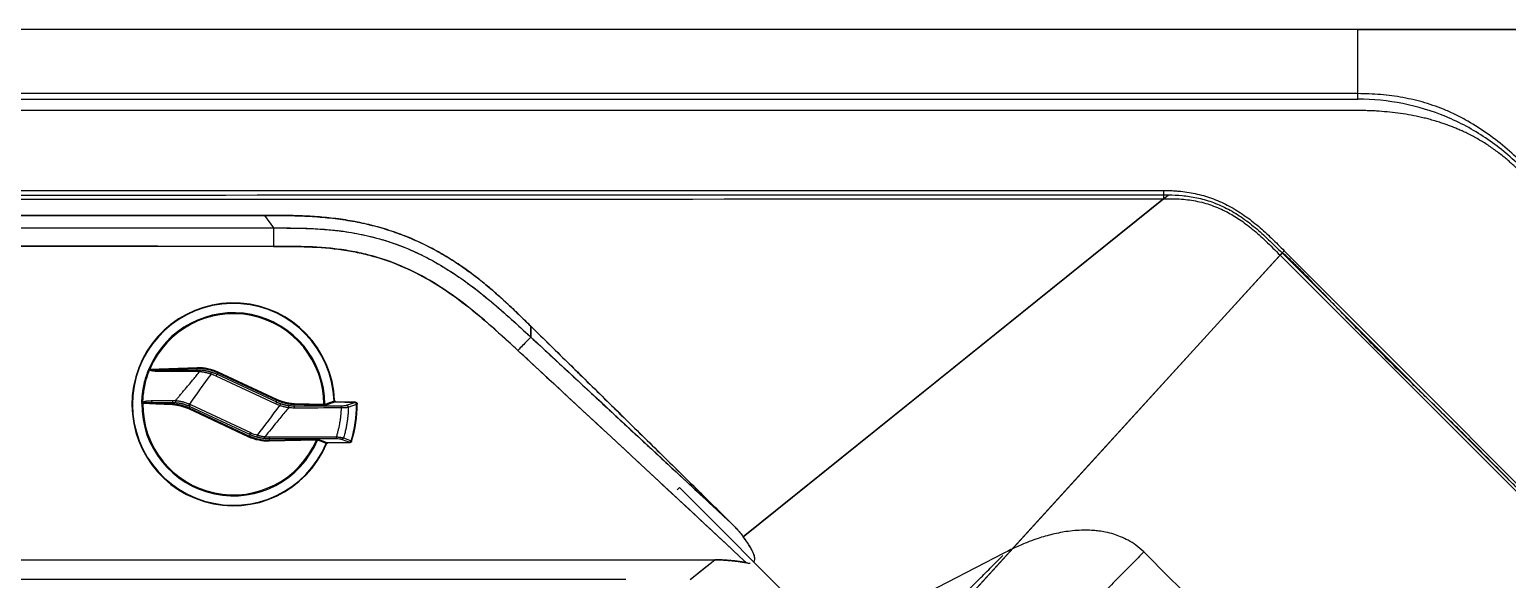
# Model space of a CAD drawing. Extents: x 956 to 1028, y 499 to 635.
# Drawn here: x 999.14 to 1018.44, y 582.32 to 589.5 of the extents above; entities that cross this region are included whole.
import ezdxf

# ---------------------------------------------------------------- set-up
doc = ezdxf.new("R2010")
doc.units = 0
doc.header["$MEASUREMENT"] = 0
doc.layers.add('1', color=4, linetype='Continuous')
doc.layers.add('BDIM_CYAN', color=4, linetype='Continuous')

# ---------------------------------------------------------------- blocks, each defined once
blk = doc.blocks.new('2020 HS PILLOW')
at = {"layer": '1', "color": 2}
blk.add_line((6.358, -3.456), (7.012, -1.404), dxfattribs=at)
blk.add_arc((-6.425, -4.729), 11.502, 359.8564, 0.3837, dxfattribs=at)
for points, knots in [([(6.377, -1.076), (6.375, -1.128), (6.373, -1.226), (6.367, -1.423), (6.361, -1.664), (6.356, -1.958), (6.351, -2.233), (6.349, -2.487), (6.347, -2.722), (6.346, -2.957), (6.345, -3.191), (6.346, -3.348), (6.346, -3.426)], [0, 0, 0, 0, 0.066712, 0.125013, 0.250008, 0.374939, 0.500001, 0.599859, 0.699783, 0.799778, 0.899849, 1, 1, 1, 1]), ([(5.077, -4.652), (5.077, -4.611), (5.076, -4.529), (5.074, -4.405), (5.074, -4.281), (5.073, -4.158), (5.072, -4.034), (5.072, -3.91), (5.072, -3.787), (5.072, -3.663), (5.072, -3.539), (5.073, -3.416), (5.074, -3.292), (5.075, -3.169), (5.076, -3.045), (5.077, -2.922), (5.079, -2.798), (5.081, -2.675), (5.083, -2.551), (5.085, -2.428), (5.087, -2.305), (5.09, -2.181), (5.093, -2.058), (5.096, -1.935), (5.099, -1.811), (5.103, -1.688), (5.106, -1.565), (5.109, -1.483), (5.11, -1.442)], [0, 0, 0, 0, 0.038705, 0.0773915, 0.1160594, 0.1547086, 0.1933388, 0.2319501, 0.2705422, 0.3091151, 0.3476687, 0.3862027, 0.4247171, 0.4632118, 0.5016866, 0.5401414, 0.5785762, 0.6169907, 0.6553849, 0.6937587, 0.732112, 0.7704445, 0.8087563, 0.8470473, 0.8853172, 0.923566, 0.9617937, 1, 1, 1, 1]), ([(5.077, -4.758), (5.122, -4.756), (5.207, -4.752), (5.326, -4.724), (5.428, -4.688), (5.523, -4.643), (5.607, -4.593), (5.679, -4.541), (5.747, -4.486), (5.817, -4.421), (5.893, -4.34), (5.963, -4.254), (6.026, -4.167), (6.081, -4.081), (6.132, -3.994), (6.182, -3.9), (6.236, -3.784), (6.298, -3.635), (6.337, -3.52), (6.358, -3.456)], [0, 0, 0, 0, 0.066168, 0.126124, 0.180035, 0.227981, 0.282801, 0.327814, 0.363349, 0.416631, 0.473636, 0.534326, 0.58729, 0.640562, 0.693101, 0.744982, 0.808308, 0.893382, 1, 1, 1, 1]), ([(-5.077, -4.758), (-3.411, -4.763), (-0.026, -4.774), (3.358, -4.763), (5.077, -4.758)], [0, 0, 0, 0, 0.492188, 1, 1, 1, 1])]:
    blk.add_open_spline(points, degree=3, knots=knots, dxfattribs=at)
blk = doc.blocks.new('1774501 top')
at = {"layer": 'BDIM_CYAN'}
for p, q in [((-39.15, 12.12), (-39.1, 12.11)), ((-38.6, 12.75), (-31.3, 12.9)), ((-31.21, 12.76), (-38.46, 12.6)), ((-38.46, 12.61), (-31.21, 12.76)), ((-38.46, 12.61), (-38.46, 12.6)), ((-31.21, 12.76), (-31.21, 12.76)), ((-30.84, 12.97), (-30.88, 12.99)), ((-27.57, 11.92), (-11.9, 12.25)), ((-27.56, 11.56), (-27.57, 11.92)), ((-11.9, 11.9), (-27.56, 11.56)), ((-11.99, 11.46), (-11.9, 11.9)), ((-11.9, 11.9), (-11.9, 12.25)), ((-7.86, 10.89), (-8.04, 10.23)), ((-5.45, 10.01), (-5.74, 9.39)), ((-5.45, 10.01), (-5.34, 10.51)), ((-5.45, 10.01), (14.48, 0.73)), ((-5.34, 10.51), (-5.19, 10.84)), ((14.6, 1.22), (-5.34, 10.51)), ((-5.19, 10.84), (14.75, 1.54)), ((14.18, 0.1), (-5.74, 9.39)), ((-40.98, 0.05), (-40.93, 0.05)), ((-30.04, 0), (-30.03, 0.35)), ((-30.03, 0.35), (-20.28, 0.09)), ((-20.29, -0.27), (-20.28, 0.09)), ((-20.18, 0.48), (-20.28, 0.09)), ((-15.67, -0.25), (-15.45, 0.4)), ((14.48, 0.73), (14.18, 0.1)), ((14.48, 0.73), (14.6, 1.22)), ((14.8, 0.58), (14.52, -0.05)), ((14.6, 1.22), (14.75, 1.54)), ((20.11, -0.15), (20.13, 0.2)), ((-33.96, -0.96), (-40.44, -0.78)), ((-40.26, -0.64), (-33.83, -0.81)), ((-40.26, -0.64), (-40.26, -0.65)), ((-33.83, -0.82), (-40.26, -0.65)), ((-33.83, -0.81), (-33.83, -0.82)), ((-33.44, -1.17), (-33.48, -1.17)), ((-20.29, -0.27), (-30.04, 0)), ((-14.59, -1.61), (-14.44, -1.29)), ((5.11, -10.8), (-14.59, -1.61)), ((-14.32, -0.8), (-14.44, -1.29)), ((-14.44, -1.29), (5.26, -10.48)), ((-14.32, -0.8), (-14.03, -0.17)), ((5.36, -9.97), (-14.32, -0.8)), ((-14.03, -0.17), (5.65, -9.35)), ((20.03, -0.48), (20.11, -0.15)), ((30.36, -0.29), (30.03, -0.29)), ((30.1, -0.66), (30.33, -0.67)), ((5.65, -9.35), (5.36, -9.97)), ((5.11, -10.8), (5.26, -10.48)), ((5.26, -10.48), (5.36, -9.97)), ((7.39, -10.03), (7.19, -10.68)), ((12.08, -11.46), (11.99, -11.85)), ((11.99, -11.85), (23.67, -11.46)), ((12.01, -12.2), (11.99, -11.85)), ((27.67, -11.68), (12.01, -12.2)), ((27.67, -11.68), (27.97, -11.81))]:
    blk.add_line(p, q, dxfattribs=at)
at = {"layer": 'BDIM_CYAN', "flags": 128}
for points in [[(-39.15, 12.12), (-39.2, 12.2), (-39.25, 12.26)], [(-36.58, 11.15), (-37.99, 11.69), (-39.1, 12.12)], [(-38.6, 12.75), (-38.54, 12.67), (-38.49, 12.61)], [(-38.46, 12.6), (-37.07, 12.07), (-35.98, 11.66)], [(-12.06, 10.83), (-24.48, 10.82), (-34.24, 10.81)], [(-34.17, 11.46), (-21.75, 11.46), (-11.99, 11.46)], [(-31.21, 12.76), (-31.26, 12.84), (-31.3, 12.9)], [(-28.25, 11.62), (-29.9, 12.26), (-31.2, 12.76)], [(-30.98, 13.12), (-30.92, 13.04), (-30.88, 12.99)], [(-30.85, 12.96), (-29.23, 12.34), (-27.95, 11.85)], [(-41.12, -0.08), (-41.04, -0.01), (-40.98, 0.05)], [(-20.18, 0.48), (-28.93, 0.49), (-35.8, 0.49)], [(20.13, 0.2), (25.68, -0.07), (30.03, -0.29)], [(-40.3, -0.65), (-40.38, -0.72), (-40.44, -0.78)], [(-33.96, -0.96), (-33.89, -0.88), (-33.83, -0.82)], [(-33.48, -1.17), (-33.56, -1.24), (-33.61, -1.3)], [(26.96, -0.49), (23.12, -0.3), (20.11, -0.15)], [(23.67, -11.46), (17.18, -11.46), (12.08, -11.46)], [(27.84, -11.41), (27.88, -11.42), (27.91, -11.44), (27.95, -11.45), (27.98, -11.47), (28.01, -11.48), (28.03, -11.49), (28.06, -11.5), (28.07, -11.5)]]:
    blk.add_lwpolyline(points, dxfattribs=at)
at = {"layer": 'BDIM_CYAN'}
for centre, radius, start, end in [((0, 0), 33.64, 182.2173, 157.0458), ((0, 0), 33.5, 182.0017, 157.1948), ((0, 0), 33.46, 182.0017, 157.1948), ((0, 0), 30.36, 359.4552, 157.0287), ((0, 0), 30.04, 359.4552, 156.6235), ((0, 0), 41.12, 162.6593, 180.1147), ((0, 0), 40.98, 162.7985, 179.9266), ((0, 0), 40.93, 162.7985, 179.9266), ((-39.06, 12.18), 0.0712, 185.9757, 235.9967), ((-38.48, 12.44), 0.17, 94.5662, 117.2715), ((-35.89, 10.95), 0.711, 97.2351, 163.5819), ((-32.2, 10.92), 2.04, 164.6426, 183.2972), ((-31.22, 12.75), 0.0179, 7.628, 32.3884), ((-30.76, 13.17), 0.225, 234.7682, 246.7159), ((-28.29, 11.98), 0.361, 277.0096, 338.5729), ((-10.12, 10.94), 1.94, 164.3578, 183.0438), ((-8.65, 10.64), 1.84, 156.7804, 176.7487), ((-40.9, -0.04), 0.0783, 113.7384, 164.4839), ((-37.43, 1.03), 0.727, 180.9627, 261.1906), ((-34.1, 1.06), 1.79, 175.4597, 198.4101), ((-30.73, -0.07), 0.372, 2.3107, 81.3383), ((-18.35, 1.07), 1.92, 174.9685, 197.8879), ((-16.62, 0.76), 1.78, 167.8235, 192.3805), ((-40.28, -0.49), 0.152, 241.5589, 264.7685), ((-33.83, -0.81), 0.0141, 307.3889, 343.301), ((-33.43, -1.21), 0.0771, 97.0905, 135.3962), ((0, 0), 30.36, 180.1062, 337.1155), ((0, 0), 30.04, 180.0029, 337.1155), ((18.03, -1), 1.21, 347.8874, 26.8875), ((18.95, -1.08), 1.24, 351.4291, 29.427), ((25.97, -1.07), 1.14, 352.6551, 30.4681), ((29.95, -1.15), 0.764, 59.1347, 84.6235), ((9.96, -10.82), 1.2, 330.2741, 359.7863), ((10.95, -10.95), 1.23, 335.5553, 3.9273), ((22.49, -10.93), 1.3, 335.9843, 4.3585), ((27.95, -10.89), 0.716, 253.5997, 277.6152)]:
    blk.add_arc(centre, radius, start, end, dxfattribs=at)
for points, knots in [([(-39.25, 12.26), (-39.24, 12.28), (-39.22, 12.32), (-39.19, 12.39), (-39.15, 12.46), (-39.09, 12.54), (-39, 12.61), (-38.91, 12.67), (-38.81, 12.71), (-38.71, 12.74), (-38.63, 12.74), (-38.6, 12.75)], [0, 0, 0, 0, 0.082696, 0.165713, 0.249933, 0.373054, 0.499705, 0.622741, 0.749442, 0.873887, 1, 1, 1, 1]), ([(-39.13, 12.17), (-39.12, 12.2), (-39.09, 12.25), (-39.04, 12.34), (-38.94, 12.45), (-38.82, 12.53), (-38.69, 12.58), (-38.58, 12.61), (-38.52, 12.61), (-38.49, 12.61)], [0, 0, 0, 0, 0.089795, 0.222323, 0.399208, 0.602564, 0.770539, 0.902388, 1, 1, 1, 1]), ([(-38.56, 12.59), (-38.57, 12.59), (-38.61, 12.58), (-38.67, 12.56), (-38.74, 12.53), (-38.82, 12.49), (-38.9, 12.43), (-38.98, 12.34), (-39.05, 12.24), (-39.08, 12.16), (-39.1, 12.12)], [0, 0, 0, 0, 0.068157, 0.152496, 0.253933, 0.372843, 0.50886, 0.660625, 0.825589, 1, 1, 1, 1]), ([(-38.46, 12.6), (-38.47, 12.6), (-38.51, 12.6), (-38.54, 12.59), (-38.56, 12.59)], [0, 0, 0, 0, 0.4889799, 1, 1, 1, 1]), ([(-38.16, 1.02), (-38.15, 1.22), (-38.15, 1.62), (-38.12, 2.23), (-38.09, 2.85), (-38.04, 3.48), (-37.98, 4.13), (-37.91, 4.78), (-37.82, 5.45), (-37.72, 6.13), (-37.61, 6.82), (-37.48, 7.52), (-37.33, 8.23), (-37.17, 8.95), (-36.99, 9.68), (-36.79, 10.41), (-36.65, 10.9), (-36.58, 11.15)], [0, 0, 0, 0, 0.058018, 0.117271, 0.17776, 0.239485, 0.302446, 0.366642, 0.432074, 0.498742, 0.566645, 0.635784, 0.706158, 0.777767, 0.85061, 0.924688, 1, 1, 1, 1]), ([(-34.24, 10.81), (-34.3, 10.81), (-34.41, 10.82), (-34.59, 10.83), (-34.76, 10.85), (-34.93, 10.87), (-35.09, 10.88), (-35.25, 10.9), (-35.4, 10.92), (-35.55, 10.94), (-35.69, 10.96), (-35.82, 10.98), (-35.95, 11), (-36.06, 11.03), (-36.17, 11.05), (-36.27, 11.07), (-36.36, 11.09), (-36.44, 11.11), (-36.51, 11.13), (-36.56, 11.14), (-36.58, 11.15)], [0, 0, 0, 0, 0.058307, 0.116749, 0.175238, 0.233684, 0.291995, 0.350081, 0.407848, 0.465208, 0.522074, 0.578364, 0.634, 0.688911, 0.743031, 0.796302, 0.848673, 0.900102, 0.950553, 1, 1, 1, 1]), ([(-35.98, 11.66), (-35.91, 11.63), (-35.8, 11.6), (-35.56, 11.55), (-35.41, 11.53), (-34.94, 11.48), (-34.56, 11.46), (-34.17, 11.46)], [0, 0, 0, 0, 0.25, 0.25, 0.5, 0.5, 1, 1, 1, 1]), ([(-34.24, 10.81), (-34.3, 10.61), (-34.42, 10.22), (-34.59, 9.64), (-34.74, 9.07), (-34.89, 8.5), (-35.02, 7.94), (-35.14, 7.38), (-35.25, 6.83), (-35.36, 6.28), (-35.45, 5.74), (-35.53, 5.21), (-35.6, 4.68), (-35.67, 4.17), (-35.72, 3.65), (-35.77, 3.15), (-35.81, 2.65), (-35.84, 2.16), (-35.87, 1.68), (-35.88, 1.36), (-35.89, 1.2)], [0, 0, 0, 0, 0.062605, 0.124362, 0.185276, 0.24535, 0.304587, 0.36299, 0.420564, 0.477311, 0.533234, 0.588338, 0.642624, 0.696097, 0.748759, 0.800612, 0.851661, 0.901906, 0.951352, 1, 1, 1, 1]), ([(-31.3, 12.9), (-31.28, 12.9), (-31.25, 12.9), (-31.2, 12.92), (-31.15, 12.94), (-31.1, 12.96), (-31.06, 12.99), (-31.03, 13.03), (-31, 13.07), (-30.98, 13.1), (-30.98, 13.12)], [0, 0, 0, 0, 0.125525, 0.248905, 0.372766, 0.499705, 0.62283, 0.749345, 0.874059, 1, 1, 1, 1]), ([(-31.2, 12.76), (-31.2, 12.76), (-31.18, 12.77), (-31.14, 12.77), (-31.09, 12.78), (-31.05, 12.8), (-30.99, 12.84), (-30.93, 12.89), (-30.9, 12.95), (-30.89, 12.98)], [0, 0, 0, 0, 0.062715, 0.146039, 0.251127, 0.434437, 0.501241, 0.765392, 1, 1, 1, 1]), ([(-30.85, 12.96), (-30.85, 12.94), (-30.87, 12.91), (-30.9, 12.87), (-30.95, 12.83), (-31, 12.8), (-31.07, 12.77), (-31.14, 12.76), (-31.18, 12.76), (-31.2, 12.76)], [0, 0, 0, 0, 0.119594, 0.243187, 0.370122, 0.499681, 0.686647, 0.852648, 1, 1, 1, 1]), ([(-28.25, 11.62), (-28.19, 11.6), (-28.09, 11.58), (-27.85, 11.56), (-27.7, 11.56), (-27.56, 11.56)], [0, 0, 0, 0, 0.5, 0.5, 1, 1, 1, 1]), ([(-27.95, 11.85), (-27.95, 11.85), (-27.93, 11.84), (-27.9, 11.84), (-27.86, 11.85), (-27.82, 11.85), (-27.76, 11.86), (-27.7, 11.88), (-27.64, 11.89), (-27.59, 11.91), (-27.57, 11.92)], [0, 0, 0, 0, 0.098369, 0.201938, 0.312223, 0.430466, 0.557665, 0.694601, 0.841887, 1, 1, 1, 1]), ([(-18.36, 1.13), (-17.95, 1.63), (-17.09, 2.66), (-15.78, 4.26), (-14.25, 6.12), (-12.47, 8.3), (-11.17, 9.9), (-10.49, 10.75)], [0, 0, 0, 0, 0.156328, 0.323014, 0.499998, 0.738902, 1, 1, 1, 1]), ([(-11.99, 11.46), (-11.88, 11.46), (-11.66, 11.46), (-11.33, 11.45), (-11, 11.43), (-10.67, 11.4), (-10.45, 11.38), (-10.34, 11.37)], [0, 0, 0, 0, 0.199233, 0.39889, 0.598932, 0.799315, 1, 1, 1, 1]), ([(-5.34, 10.51), (-5.46, 10.57), (-5.7, 10.68), (-6.07, 10.83), (-6.44, 10.97), (-6.81, 11.11), (-7.19, 11.23), (-7.57, 11.35), (-7.96, 11.45), (-8.34, 11.54), (-8.73, 11.62), (-9.13, 11.7), (-9.52, 11.76), (-9.92, 11.81), (-10.31, 11.85), (-10.71, 11.88), (-11.11, 11.89), (-11.5, 11.9), (-11.76, 11.9), (-11.9, 11.9)], [0, 0, 0, 0, 0.058439, 0.117021, 0.175728, 0.23454, 0.293441, 0.352409, 0.411426, 0.470472, 0.529528, 0.588574, 0.647591, 0.706559, 0.76546, 0.824272, 0.882979, 0.941561, 1, 1, 1, 1]), ([(-8.04, 10.23), (-8.15, 10.26), (-8.38, 10.32), (-8.73, 10.41), (-9.08, 10.49), (-9.43, 10.57), (-9.78, 10.63), (-10.14, 10.69), (-10.37, 10.73), (-10.49, 10.75)], [0, 0, 0, 0, 0.142315, 0.284721, 0.427271, 0.570017, 0.713016, 0.856324, 1, 1, 1, 1]), ([(-10.34, 11.37), (-10.22, 11.35), (-9.97, 11.32), (-9.6, 11.27), (-9.24, 11.21), (-8.89, 11.14), (-8.54, 11.06), (-8.19, 10.98), (-7.97, 10.92), (-7.86, 10.89)], [0, 0, 0, 0, 0.1491, 0.2961538, 0.441136, 0.5840258, 0.7248068, 0.8634672, 1, 1, 1, 1]), ([(-7.86, 10.89), (-7.74, 10.86), (-7.5, 10.8), (-7.16, 10.69), (-6.81, 10.57), (-6.46, 10.45), (-6.12, 10.31), (-5.78, 10.17), (-5.56, 10.07), (-5.45, 10.01)], [0, 0, 0, 0, 0.141961, 0.284291, 0.426947, 0.569889, 0.713073, 0.856458, 1, 1, 1, 1]), ([(-40.93, 0.03), (-40.93, 0), (-40.92, -0.05), (-40.9, -0.13), (-40.88, -0.21), (-40.84, -0.28), (-40.8, -0.34), (-40.76, -0.4), (-40.71, -0.45), (-40.67, -0.49), (-40.62, -0.52), (-40.57, -0.55), (-40.53, -0.57), (-40.49, -0.59), (-40.45, -0.61), (-40.42, -0.62), (-40.39, -0.62), (-40.37, -0.63), (-40.36, -0.63)], [0, 0, 0, 0, 0.087608, 0.17442, 0.25957, 0.34225, 0.421749, 0.497475, 0.568965, 0.635888, 0.698033, 0.7553, 0.807676, 0.85522, 0.898049, 0.936322, 0.97023, 1, 1, 1, 1]), ([(-38.16, 1.02), (-38.13, 1.02), (-38.08, 1.04), (-37.99, 1.06), (-37.89, 1.07), (-37.79, 1.09), (-37.68, 1.11), (-37.56, 1.12), (-37.44, 1.13), (-37.31, 1.15), (-37.19, 1.16), (-37.05, 1.17), (-36.92, 1.17), (-36.79, 1.18), (-36.65, 1.19), (-36.52, 1.19), (-36.39, 1.2), (-36.26, 1.2), (-36.13, 1.2), (-36.01, 1.2), (-35.93, 1.2), (-35.89, 1.2)], [0, 0, 0, 0, 0.0602202, 0.120167, 0.1797149, 0.2387414, 0.297129, 0.3547662, 0.4115481, 0.4673783, 0.5221684, 0.5758393, 0.6283213, 0.679554, 0.7294861, 0.7780758, 0.8252897, 0.8711028, 0.9154979, 0.9584648, 1, 1, 1, 1]), ([(-35.8, 0.49), (-35.99, 0.49), (-36.17, 0.49), (-36.52, 0.47), (-36.69, 0.46), (-36.99, 0.43), (-37.13, 0.41), (-37.36, 0.36), (-37.46, 0.34), (-37.54, 0.31)], [0, 0, 0, 0, 0.25, 0.25, 0.5, 0.5, 0.75, 0.75, 1, 1, 1, 1]), ([(-30.03, 0.35), (-30.16, 0.36), (-30.3, 0.35), (-30.53, 0.33), (-30.62, 0.32), (-30.68, 0.3)], [0, 0, 0, 0, 0.5, 0.5, 1, 1, 1, 1]), ([(-20.28, 0.09), (-20.14, 0.08), (-19.88, 0.07), (-19.48, 0.04), (-19.07, 0.01), (-18.67, -0.04), (-18.28, -0.1), (-17.88, -0.18), (-17.48, -0.26), (-17.09, -0.35), (-16.7, -0.45), (-16.31, -0.57), (-15.93, -0.69), (-15.55, -0.83), (-15.17, -0.97), (-14.8, -1.13), (-14.56, -1.24), (-14.44, -1.29)], [0, 0, 0, 0, 0.066325, 0.132795, 0.199389, 0.266086, 0.332861, 0.399694, 0.466561, 0.533439, 0.600306, 0.667139, 0.733914, 0.800611, 0.867205, 0.933675, 1, 1, 1, 1]), ([(-18.36, 0.38), (-18.48, 0.39), (-18.72, 0.42), (-19.08, 0.45), (-19.45, 0.47), (-19.81, 0.48), (-20.06, 0.48), (-20.18, 0.48)], [0, 0, 0, 0, 0.197733, 0.39666, 0.596722, 0.797857, 1, 1, 1, 1]), ([(-18.36, 1.13), (-18.26, 1.12), (-18.06, 1.09), (-17.77, 1.04), (-17.47, 0.98), (-17.18, 0.92), (-16.82, 0.83), (-16.4, 0.72), (-15.91, 0.57), (-15.6, 0.46), (-15.45, 0.4)], [0, 0, 0, 0, 0.100834, 0.201198, 0.301148, 0.400741, 0.500033, 0.670111, 0.83665, 1, 1, 1, 1]), ([(-15.67, -0.25), (-15.77, -0.21), (-15.96, -0.15), (-16.24, -0.06), (-16.53, 0.02), (-16.83, 0.1), (-17.13, 0.17), (-17.43, 0.23), (-17.74, 0.29), (-18.05, 0.34), (-18.25, 0.36), (-18.36, 0.38)], [0, 0, 0, 0, 0.1069707, 0.2148821, 0.3237787, 0.4337023, 0.5446919, 0.6567841, 0.7700124, 0.8844081, 1, 1, 1, 1]), ([(20.11, -0.15), (19.98, -0.14), (19.73, -0.13), (19.35, -0.09), (18.97, -0.05), (18.6, 0), (18.22, 0.07), (17.85, 0.14), (17.47, 0.22), (17.1, 0.31), (16.73, 0.41), (16.37, 0.53), (16.01, 0.65), (15.65, 0.77), (15.29, 0.91), (14.94, 1.06), (14.71, 1.17), (14.6, 1.22)], [0, 0, 0, 0, 0.066361, 0.132852, 0.199454, 0.266147, 0.332911, 0.399726, 0.466572, 0.533428, 0.600274, 0.667089, 0.733853, 0.800546, 0.867148, 0.933639, 1, 1, 1, 1]), ([(14.8, 0.58), (14.89, 0.54), (15.08, 0.46), (15.37, 0.35), (15.66, 0.24), (15.96, 0.14), (16.26, 0.05), (16.56, -0.04), (16.87, -0.12), (17.18, -0.19), (17.49, -0.25), (17.81, -0.31), (18.13, -0.36), (18.46, -0.39), (18.78, -0.43), (19, -0.44), (19.11, -0.45)], [0, 0, 0, 0, 0.067697, 0.135839, 0.204463, 0.273603, 0.343294, 0.413566, 0.48445, 0.555975, 0.628167, 0.701053, 0.774657, 0.849002, 0.924109, 1, 1, 1, 1]), ([(-40.44, -0.78), (-40.46, -0.78), (-40.5, -0.78), (-40.57, -0.76), (-40.64, -0.75), (-40.72, -0.71), (-40.82, -0.66), (-40.92, -0.57), (-41.01, -0.47), (-41.07, -0.35), (-41.11, -0.22), (-41.11, -0.13), (-41.12, -0.08)], [0, 0, 0, 0, 0.062779, 0.124971, 0.187161, 0.249935, 0.37479, 0.499659, 0.62446, 0.749429, 0.874715, 1, 1, 1, 1]), ([(-40.3, -0.65), (-40.32, -0.64), (-40.36, -0.64), (-40.44, -0.63), (-40.54, -0.6), (-40.65, -0.55), (-40.78, -0.45), (-40.88, -0.32), (-40.95, -0.16), (-40.97, -0.06), (-40.98, -0.02)], [0, 0, 0, 0, 0.0598211, 0.1385587, 0.2378161, 0.3586992, 0.50112, 0.6980622, 0.8648498, 1, 1, 1, 1]), ([(-40.36, -0.63), (-40.34, -0.63), (-40.31, -0.63), (-40.28, -0.64), (-40.26, -0.64)], [0, 0, 0, 0, 0.510222, 1, 1, 1, 1]), ([(-33.61, -1.3), (-33.62, -1.29), (-33.62, -1.26), (-33.63, -1.21), (-33.65, -1.14), (-33.71, -1.05), (-33.81, -0.99), (-33.9, -0.96), (-33.94, -0.96), (-33.96, -0.96)], [0, 0, 0, 0, 0.083147, 0.166187, 0.250422, 0.499594, 0.748807, 0.873864, 1, 1, 1, 1]), ([(-33.48, -1.16), (-33.49, -1.14), (-33.49, -1.11), (-33.51, -1.06), (-33.53, -1.01), (-33.56, -0.96), (-33.59, -0.92), (-33.64, -0.88), (-33.7, -0.85), (-33.77, -0.83), (-33.81, -0.82), (-33.83, -0.82)], [0, 0, 0, 0, 0.0949373, 0.1929193, 0.2935634, 0.3962805, 0.5003565, 0.607606, 0.7502274, 0.9073009, 1, 1, 1, 1]), ([(-33.82, -0.81), (-33.8, -0.82), (-33.76, -0.82), (-33.69, -0.83), (-33.63, -0.85), (-33.57, -0.89), (-33.51, -0.94), (-33.47, -1), (-33.45, -1.06), (-33.44, -1.11), (-33.44, -1.13)], [0, 0, 0, 0, 0.121723, 0.244083, 0.368103, 0.494103, 0.621616, 0.749489, 0.876154, 1, 1, 1, 1]), ([(-30.04, 0), (-30.05, 0), (-30.09, 0), (-30.14, 0), (-30.2, -0.01), (-30.25, -0.01), (-30.29, -0.02), (-30.33, -0.04), (-30.35, -0.05), (-30.36, -0.06)], [0, 0, 0, 0, 0.12981, 0.263359, 0.401045, 0.543231, 0.690254, 0.842418, 1, 1, 1, 1]), ([(-14.59, -1.61), (-14.7, -1.56), (-14.92, -1.46), (-15.26, -1.32), (-15.61, -1.18), (-15.95, -1.06), (-16.3, -0.94), (-16.65, -0.83), (-17.01, -0.74), (-17.49, -0.62), (-18.09, -0.49), (-18.82, -0.38), (-19.55, -0.3), (-20.04, -0.28), (-20.29, -0.27)], [0, 0, 0, 0, 0.0626358, 0.1251517, 0.1875885, 0.2499871, 0.3123885, 0.374834, 0.4373642, 0.5000201, 0.6251619, 0.749987, 0.8748237, 1, 1, 1, 1]), ([(-14.32, -0.8), (-14.43, -0.75), (-14.65, -0.65), (-14.99, -0.5), (-15.33, -0.37), (-15.56, -0.29), (-15.67, -0.25)], [0, 0, 0, 0, 0.2507275, 0.5010188, 0.7508005, 1, 1, 1, 1]), ([(19.22, -1.25), (18.98, -1.52), (18.48, -2.1), (17.72, -2.98), (16.91, -3.93), (16.05, -4.94), (15.15, -6), (14.21, -7.13), (13.23, -8.31), (12.21, -9.55), (11.51, -10.39), (11.16, -10.83)], [0, 0, 0, 0, 0.087692, 0.181346, 0.280936, 0.386422, 0.497749, 0.614852, 0.737654, 0.866068, 1, 1, 1, 1]), ([(19.22, -1.25), (19.1, -1.24), (18.87, -1.22), (18.53, -1.18), (18.19, -1.13), (17.85, -1.07), (17.51, -1.01), (17.18, -0.94), (16.76, -0.84), (16.25, -0.7), (15.67, -0.51), (15.19, -0.33), (14.86, -0.2), (14.69, -0.13), (14.6, -0.08), (14.55, -0.06), (14.53, -0.05)], [0, 0, 0, 0, 0.072893, 0.145203, 0.216997, 0.288344, 0.35931, 0.429962, 0.500363, 0.625832, 0.749946, 0.874933, 0.937551, 0.9689, 0.984586, 1, 1, 1, 1]), ([(26.96, -0.49), (27.17, -0.49), (27.53, -0.5), (28, -0.51), (28.3, -0.51), (28.58, -0.51), (28.86, -0.5), (29.19, -0.48), (29.47, -0.47), (29.7, -0.44), (29.88, -0.42), (29.98, -0.39), (30.02, -0.38)], [0, 0, 0, 0, 0.206363, 0.358518, 0.456405, 0.499994, 0.624023, 0.731729, 0.82313, 0.898254, 0.957163, 1, 1, 1, 1]), ([(30.1, -0.66), (30.07, -0.68), (30.02, -0.71), (29.94, -0.76), (29.85, -0.8), (29.73, -0.85), (29.58, -0.9), (29.34, -0.97), (29.02, -1.05), (28.53, -1.13), (27.88, -1.2), (27.37, -1.21), (27.1, -1.21)], [0, 0, 0, 0, 0.029063, 0.059481, 0.09135, 0.124753, 0.182207, 0.250045, 0.367903, 0.500344, 0.738488, 1, 1, 1, 1]), ([(27.84, -11.41), (27.9, -11.25), (28.04, -10.91), (28.25, -10.35), (28.49, -9.7), (28.73, -8.95), (28.98, -8.1), (29.23, -7.16), (29.47, -6.11), (29.68, -5.01), (29.85, -3.89), (29.98, -2.79), (30.06, -1.72), (30.09, -1.01), (30.1, -0.66)], [0, 0, 0, 0, 0.045603, 0.099776, 0.16255, 0.233952, 0.313995, 0.402679, 0.499979, 0.60545, 0.708244, 0.808299, 0.905565, 1, 1, 1, 1]), ([(30.33, -0.67), (30.32, -0.85), (30.31, -1.22), (30.29, -1.77), (30.25, -2.33), (30.2, -2.89), (30.14, -3.45), (30.07, -4.01), (29.99, -4.58), (29.9, -5.15), (29.8, -5.73), (29.68, -6.3), (29.55, -6.88), (29.41, -7.45), (29.26, -8.03), (29.09, -8.61), (28.92, -9.19), (28.73, -9.77), (28.52, -10.35), (28.31, -10.93), (28.15, -11.31), (28.07, -11.5)], [0, 0, 0, 0, 0.049327, 0.099022, 0.149083, 0.199513, 0.250309, 0.301473, 0.353004, 0.404903, 0.457168, 0.509801, 0.5628, 0.616167, 0.6699, 0.724, 0.778467, 0.8333, 0.8885, 0.944067, 1, 1, 1, 1]), ([(30.02, -0.38), (30.03, -0.37), (30.03, -0.34), (30.03, -0.3), (30.03, -0.29)], [0, 0, 0, 0, 0.503351, 1, 1, 1, 1]), ([(5.26, -10.48), (5.37, -10.53), (5.61, -10.64), (5.96, -10.78), (6.32, -10.92), (6.68, -11.05), (7.05, -11.17), (7.42, -11.29), (7.79, -11.39), (8.17, -11.48), (8.54, -11.56), (8.92, -11.64), (9.31, -11.7), (9.69, -11.75), (10.07, -11.79), (10.46, -11.83), (10.84, -11.85), (11.23, -11.86), (11.61, -11.86), (11.87, -11.86), (11.99, -11.85)], [0, 0, 0, 0, 0.055168, 0.110472, 0.165895, 0.221421, 0.277033, 0.332714, 0.388447, 0.444215, 0.5, 0.555785, 0.611553, 0.667286, 0.722967, 0.778579, 0.834105, 0.889528, 0.944832, 1, 1, 1, 1]), ([(7.19, -10.68), (7.06, -10.64), (6.82, -10.56), (6.45, -10.43), (6.08, -10.29), (5.72, -10.14), (5.48, -10.03), (5.36, -9.97)], [0, 0, 0, 0, 0.198986, 0.398547, 0.598616, 0.799123, 1, 1, 1, 1]), ([(11, -11.42), (10.88, -11.41), (10.63, -11.39), (10.26, -11.35), (9.9, -11.3), (9.54, -11.24), (9.18, -11.18), (8.84, -11.11), (8.49, -11.04), (8.16, -10.96), (7.83, -10.87), (7.51, -10.78), (7.29, -10.72), (7.19, -10.68)], [0, 0, 0, 0, 0.097254, 0.193283, 0.288068, 0.381592, 0.473839, 0.564797, 0.654456, 0.742809, 0.829852, 0.915582, 1, 1, 1, 1]), ([(7.39, -10.03), (7.51, -10.06), (7.73, -10.13), (8.06, -10.23), (8.4, -10.33), (8.74, -10.41), (9.08, -10.49), (9.42, -10.57), (9.77, -10.63), (10.11, -10.69), (10.46, -10.74), (10.81, -10.79), (11.04, -10.81), (11.16, -10.83)], [0, 0, 0, 0, 0.0901771, 0.1804037, 0.2707104, 0.3611288, 0.4516911, 0.5424307, 0.6333813, 0.7245778, 0.8160555, 0.9078505, 1, 1, 1, 1]), ([(27.75, -11.58), (27.72, -11.57), (27.65, -11.55), (27.54, -11.54), (27.41, -11.52), (27.24, -11.51), (27.05, -11.49), (26.84, -11.48), (26.59, -11.47), (26.32, -11.46), (26.03, -11.45), (25.57, -11.44), (24.78, -11.44), (24.1, -11.45), (23.67, -11.46)], [0, 0, 0, 0, 0.0211, 0.048554, 0.082413, 0.122702, 0.169437, 0.222626, 0.282275, 0.348388, 0.420967, 0.500015, 0.687007, 1, 1, 1, 1]), ([(23.78, -10.83), (23.97, -10.84), (24.33, -10.84), (24.86, -10.85), (25.36, -10.88), (25.81, -10.92), (26.2, -10.96), (26.54, -11.01), (26.84, -11.06), (27.1, -11.11), (27.34, -11.18), (27.54, -11.25), (27.7, -11.32), (27.8, -11.38), (27.84, -11.41)], [0, 0, 0, 0, 0.134768, 0.262856, 0.384421, 0.499614, 0.588796, 0.670119, 0.743663, 0.809528, 0.867846, 0.918809, 0.962704, 1, 1, 1, 1]), ([(27.67, -11.68), (27.69, -11.66), (27.71, -11.63), (27.74, -11.59), (27.75, -11.58)], [0, 0, 0, 0, 0.534584, 1, 1, 1, 1]), ([(27.75, -11.58), (27.75, -11.56), (27.77, -11.53), (27.79, -11.49), (27.82, -11.45), (27.83, -11.42), (27.84, -11.41)], [0, 0, 0, 0, 0.250438, 0.501172, 0.749328, 1, 1, 1, 1])]:
    blk.add_open_spline(points, degree=3, knots=knots, dxfattribs=at)
for points in [[(-39.15, 12.12), (-39.14, 12.14), (-39.14, 12.16), (-39.13, 12.17)], [(-39.1, 12.12), (-39.1, 12.12), (-39.1, 12.11), (-39.1, 12.11)], [(-38.49, 12.61), (-38.48, 12.61), (-38.47, 12.61), (-38.46, 12.61)], [(-31.2, 12.76), (-31.2, 12.76), (-31.2, 12.76), (-31.21, 12.76)], [(-31.21, 12.76), (-31.21, 12.76), (-31.2, 12.76), (-31.2, 12.76)], [(-30.89, 12.98), (-30.89, 12.98), (-30.88, 12.98), (-30.88, 12.99)], [(-30.84, 12.97), (-30.84, 12.97), (-30.84, 12.96), (-30.85, 12.96)], [(-8.04, 10.23), (-10.53, 6.97), (-13.01, 3.7), (-15.45, 0.4)], [(-10.49, 10.75), (-11.01, 10.8), (-11.53, 10.83), (-12.06, 10.83)], [(-11.9, 12.25), (-9.59, 12.3), (-7.29, 11.81), (-5.19, 10.84)], [(-5.74, 9.39), (-6.48, 9.74), (-7.25, 10.02), (-8.04, 10.23)], [(-40.98, -0.02), (-40.98, 0), (-40.98, 0.03), (-40.98, 0.05)], [(-40.93, 0.03), (-40.01, 0.36), (-39.09, 0.69), (-38.16, 1.02)], [(-40.93, 0.05), (-40.93, 0.05), (-40.93, 0.04), (-40.93, 0.03)], [(-37.54, 0.31), (-38.45, -0.01), (-39.36, -0.32), (-40.26, -0.64)], [(-35.89, 1.2), (-30.68, 1.22), (-25.47, 1.23), (-20.27, 1.24)], [(-33.82, -0.81), (-32.78, -0.44), (-31.73, -0.07), (-30.68, 0.3)], [(-20.27, 1.24), (-19.63, 1.25), (-18.99, 1.21), (-18.36, 1.13)], [(-15.45, 0.4), (-14.96, 0.23), (-14.49, 0.04), (-14.03, -0.17)], [(14.52, -0.05), (14.41, 0), (14.3, 0.05), (14.18, 0.1)], [(14.48, 0.73), (14.58, 0.68), (14.69, 0.63), (14.8, 0.58)], [(14.75, 1.54), (16.44, 0.75), (18.26, 0.3), (20.13, 0.2)], [(-40.26, -0.65), (-40.28, -0.65), (-40.29, -0.65), (-40.3, -0.65)], [(-33.83, -0.81), (-33.83, -0.81), (-33.82, -0.81), (-33.82, -0.81)], [(-33.83, -0.82), (-33.83, -0.82), (-33.83, -0.82), (-33.83, -0.82)], [(-33.48, -1.17), (-33.48, -1.17), (-33.48, -1.16), (-33.48, -1.16)], [(-30.36, -0.06), (-31.39, -0.41), (-32.42, -0.77), (-33.44, -1.13)], [(-33.44, -1.13), (-33.44, -1.15), (-33.44, -1.16), (-33.44, -1.17)], [(7.39, -10.03), (9.85, -6.76), (12.27, -3.46), (14.52, -0.05)], [(19.11, -0.45), (19.42, -0.47), (19.72, -0.48), (20.03, -0.48)], [(20.18, -1.27), (19.85, -1.27), (19.53, -1.27), (19.22, -1.25)], [(20.03, -0.48), (22.34, -0.48), (24.65, -0.48), (26.96, -0.49)], [(27.1, -1.21), (24.79, -1.23), (22.49, -1.25), (20.18, -1.27)], [(30.02, -0.38), (30.05, -0.46), (30.07, -0.56), (30.1, -0.66)], [(30.33, -0.67), (30.33, -0.61), (30.33, -0.55), (30.34, -0.49)], [(30.36, -0.29), (30.36, -0.36), (30.35, -0.43), (30.34, -0.49)], [(5.65, -9.35), (6.22, -9.61), (6.8, -9.84), (7.39, -10.03)], [(12.01, -12.2), (9.63, -12.28), (7.26, -11.8), (5.11, -10.8)], [(12.08, -11.46), (11.72, -11.46), (11.36, -11.44), (11, -11.42)], [(11.16, -10.83), (11.5, -10.85), (11.84, -10.86), (12.18, -10.86)], [(12.18, -10.86), (16.05, -10.85), (19.92, -10.84), (23.78, -10.83)], [(28.04, -11.6), (28.02, -11.67), (28, -11.74), (27.97, -11.81)], [(28.04, -11.6), (28.05, -11.57), (28.06, -11.54), (28.07, -11.5)]]:
    blk.add_open_spline(points, degree=3, dxfattribs=at)
blk = doc.blocks.new('2026 SX')
at = {"layer": '1', "color": 3}
for p, q in [((66.402, 77.272), (5.922, 77.272)), ((60.595, 77.272), (11.729, 77.272)), ((60.595, 77.272), (11.729, 77.272)), ((60.595, 77.272), (66.402, 77.272)), ((60.595, 76.436), (11.729, 76.436)), ((11.729, 76.364), (60.595, 76.364)), ((60.595, 76.216), (11.729, 76.216)), ((52.565, 70.65), (58.12, 75.114)), ((34.303, 74.847), (46.309, 74.846)), ((46.309, 74.846), (34.303, 74.847)), ((46.309, 74.846), (46.427, 74.683)), ((59.603, 74.357), (54.682, 68.961)), ((54.7, 68.981), (59.603, 74.357)), ((54.7, 68.981), (59.603, 74.357)), ((59.603, 74.357), (69.317, 64.642)), ((49.788, 73.4), (49.79, 73.257)), ((49.79, 73.257), (49.788, 73.4)), ((51.73, 71.293), (51.701, 71.264)), ((65.836, 57.192), (51.73, 71.293)), ((28.78, 70.347), (52.191, 70.35)), ((51.872, 70.093), (52.191, 70.35)), ((51.031, 70.093), (28.892, 70.093))]:
    blk.add_line(p, q, dxfattribs=at)
at = {"layer": '1', "color": 3, "flags": 128}
for points in [[(58.055, 75.061), (55.31, 72.856), (52.565, 70.65)], [(34.928, 74.684), (40.677, 74.683), (46.427, 74.683)], [(34.928, 74.444), (40.677, 74.443), (46.427, 74.442)], [(59.632, 74.384), (64.488, 69.528), (69.343, 64.673)], [(59.577, 74.328), (57.037, 71.543), (54.682, 68.961)], [(59.577, 74.328), (64.432, 69.473), (69.288, 64.617)], [(28.78, 70.347), (37.165, 70.348), (52.191, 70.35)], [(51.872, 70.093), (52.031, 70.222), (52.191, 70.35)]]:
    blk.add_lwpolyline(points, dxfattribs=at)
at = {"layer": '1', "color": 3}
for points, knots in [([(66.402, 77.272), (66.372, 77.272), (66.342, 77.272), (66.281, 77.272), (66.251, 77.272), (66.16, 77.272), (66.1, 77.272), (65.918, 77.272), (65.797, 77.272), (65.434, 77.272), (65.192, 77.272), (64.466, 77.272), (63.983, 77.272), (62.531, 77.272), (61.563, 77.272), (60.595, 77.272)], [0, 0, 0, 0, 0.015625, 0.015625, 0.03125, 0.03125, 0.0625, 0.0625, 0.125, 0.125, 0.25, 0.25, 0.5, 0.5, 1, 1, 1, 1]), ([(60.595, 76.436), (60.595, 76.62), (60.595, 76.781), (60.595, 77.06), (60.595, 77.177), (60.595, 77.272)], [0, 0, 0, 0, 0.5, 0.5, 1, 1, 1, 1]), ([(60.595, 76.364), (60.595, 76.56), (60.595, 76.736), (60.595, 77.04), (60.595, 77.168), (60.595, 77.272)], [0, 0, 0, 0, 0.5, 0.5, 1, 1, 1, 1]), ([(61.747, 76.218), (61.656, 76.256), (61.564, 76.289), (61.375, 76.345), (61.28, 76.367), (61.086, 76.402), (60.989, 76.415), (60.792, 76.432), (60.694, 76.436), (60.595, 76.436)], [0, 0, 0, 0, 0.25, 0.25, 0.5, 0.5, 0.75, 0.75, 1, 1, 1, 1]), ([(62.717, 75.485), (62.578, 75.624), (62.425, 75.749), (62.099, 75.967), (61.925, 76.061), (61.562, 76.211), (61.184, 76.325), (60.792, 76.364), (60.595, 76.364)], [0, 0, 0, 0, 0.25, 0.25, 0.5, 0.5, 0.75, 1, 1, 1, 1]), ([(61.692, 76.052), (61.681, 76.055), (61.659, 76.063), (61.627, 76.073), (61.594, 76.082), (61.561, 76.092), (61.527, 76.101), (61.493, 76.11), (61.459, 76.118), (61.391, 76.134), (61.288, 76.156), (61.15, 76.178), (61.011, 76.195), (60.895, 76.205), (60.802, 76.211), (60.734, 76.213), (60.665, 76.215), (60.618, 76.216), (60.595, 76.216)], [0, 0, 0, 0, 0.030499, 0.061189, 0.092076, 0.123163, 0.154456, 0.185959, 0.217675, 0.24961, 0.374019, 0.501201, 0.625764, 0.752332, 0.813878, 0.87566, 0.937695, 1, 1, 1, 1]), ([(62.773, 75.495), (62.7, 75.571), (62.624, 75.644), (62.464, 75.781), (62.381, 75.846), (62.209, 75.968), (62.121, 76.025), (61.983, 76.103), (61.937, 76.128), (61.843, 76.175), (61.795, 76.197), (61.747, 76.218)], [0, 0, 0, 0, 0.25, 0.25, 0.5, 0.5, 0.75, 0.75, 0.875, 0.875, 1, 1, 1, 1]), ([(62.704, 75.426), (62.696, 75.434), (62.68, 75.45), (62.656, 75.473), (62.631, 75.497), (62.606, 75.519), (62.581, 75.542), (62.556, 75.564), (62.53, 75.586), (62.504, 75.607), (62.447, 75.653), (62.358, 75.72), (62.233, 75.803), (62.103, 75.877), (61.996, 75.931), (61.914, 75.967), (61.86, 75.99), (61.804, 76.012), (61.748, 76.033), (61.711, 76.046), (61.692, 76.052)], [0, 0, 0, 0, 0.028238, 0.056425, 0.084564, 0.112661, 0.14072, 0.168744, 0.196739, 0.224709, 0.252658, 0.379092, 0.503576, 0.627314, 0.752482, 0.801688, 0.851018, 0.900496, 0.950149, 1, 1, 1, 1]), ([(31.814, 75.172), (32.73, 75.171), (34.681, 75.171), (37.785, 75.171), (41.242, 75.171), (45.851, 75.172), (50.401, 75.172), (54.775, 75.173), (56.962, 75.173), (58.055, 75.173)], [0, 0, 0, 0, 0.104783, 0.223044, 0.354783, 0.5, 0.75, 0.875, 1, 1, 1, 1]), ([(58.055, 75.173), (58.065, 75.173), (58.084, 75.173), (58.112, 75.172), (58.141, 75.171), (58.169, 75.17), (58.197, 75.168), (58.224, 75.166), (58.252, 75.164), (58.306, 75.159), (58.388, 75.148), (58.496, 75.126), (58.602, 75.098), (58.744, 75.05), (58.917, 74.972), (59.113, 74.85), (59.296, 74.706), (59.439, 74.575), (59.55, 74.466), (59.605, 74.411), (59.632, 74.384)], [0, 0, 0, 0, 0.015819, 0.031508, 0.04707, 0.062505, 0.077819, 0.093012, 0.108089, 0.123051, 0.183994, 0.24378, 0.304439, 0.364868, 0.489347, 0.616512, 0.744207, 0.872021, 0.935715, 1, 1, 1, 1]), ([(58.055, 75.061), (58.064, 75.062), (58.084, 75.063), (58.118, 75.064), (58.164, 75.064), (58.212, 75.063), (58.283, 75.06), (58.368, 75.053), (58.51, 75.031), (58.651, 74.993), (58.786, 74.939), (58.909, 74.881), (59.054, 74.793), (59.223, 74.666), (59.398, 74.507), (59.515, 74.39), (59.577, 74.328)], [0, 0, 0, 0, 0.015114, 0.034402, 0.057864, 0.093801, 0.117703, 0.178843, 0.239986, 0.363754, 0.427429, 0.488867, 0.595599, 0.716356, 0.851155, 1, 1, 1, 1]), ([(46.309, 74.846), (46.353, 74.846), (46.441, 74.846), (46.617, 74.845), (46.837, 74.84), (47.101, 74.822), (47.363, 74.79), (47.62, 74.742), (47.869, 74.677), (48.109, 74.595), (48.337, 74.499), (48.555, 74.388), (48.76, 74.267), (48.954, 74.135), (49.136, 73.997), (49.308, 73.853), (49.473, 73.705), (49.632, 73.553), (49.736, 73.451), (49.788, 73.4)], [0, 0, 0, 0, 0.033023, 0.065917, 0.132078, 0.19825, 0.264477, 0.330517, 0.395243, 0.458889, 0.522764, 0.584238, 0.64694, 0.707435, 0.76693, 0.825942, 0.8841, 0.941976, 1, 1, 1, 1]), ([(49.788, 73.4), (49.732, 73.455), (49.619, 73.565), (49.448, 73.728), (49.271, 73.886), (49.085, 74.037), (48.892, 74.179), (48.689, 74.311), (48.478, 74.429), (48.257, 74.535), (48.029, 74.624), (47.794, 74.698), (47.552, 74.756), (47.307, 74.798), (47.058, 74.826), (46.808, 74.841), (46.6, 74.845), (46.434, 74.846), (46.35, 74.846), (46.309, 74.846)], [0, 0, 0, 0, 0.062509, 0.124991, 0.187461, 0.249959, 0.313635, 0.375019, 0.438035, 0.500024, 0.562689, 0.625091, 0.686845, 0.750067, 0.812548, 0.875032, 0.937516, 0.968758, 1, 1, 1, 1]), ([(34.928, 74.684), (36.781, 74.684), (39.866, 74.683), (43.112, 74.683), (44.666, 74.683), (45.15, 74.683), (45.633, 74.683), (46.117, 74.682), (46.604, 74.684), (47.025, 74.675), (47.377, 74.637), (47.657, 74.585), (47.932, 74.508), (48.2, 74.408), (48.457, 74.285), (48.724, 74.13), (48.996, 73.943), (49.272, 73.723), (49.532, 73.495), (49.701, 73.339), (49.783, 73.263)], [0, 0, 0, 0, 0.3640951, 0.6060428, 0.6377262, 0.6694094, 0.7010924, 0.7327752, 0.7645075, 0.7967674, 0.815325, 0.8339898, 0.852704, 0.8714076, 0.8900741, 0.908687, 0.9319149, 0.9549749, 0.9778681, 1, 1, 1, 1]), ([(46.427, 74.683), (46.512, 74.683), (46.677, 74.683), (46.918, 74.677), (47.146, 74.662), (47.405, 74.633), (47.692, 74.578), (47.998, 74.487), (48.292, 74.368), (48.573, 74.222), (48.841, 74.052), (49.071, 73.884), (49.27, 73.723), (49.446, 73.571), (49.619, 73.415), (49.732, 73.31), (49.79, 73.257)], [0, 0, 0, 0, 0.067526, 0.131253, 0.191507, 0.248562, 0.338225, 0.422468, 0.501775, 0.589711, 0.673595, 0.753242, 0.815693, 0.877279, 0.937629, 1, 1, 1, 1]), ([(46.427, 74.683), (46.427, 74.68), (46.427, 74.672), (46.427, 74.646), (46.427, 74.628), (46.427, 74.584), (46.427, 74.558), (46.427, 74.502), (46.427, 74.472), (46.427, 74.442)], [0, 0, 0, 0, 0.25, 0.25, 0.5, 0.5, 0.75, 0.75, 1, 1, 1, 1]), ([(46.427, 74.442), (44.815, 74.443), (43.203, 74.443), (39.979, 74.443), (38.367, 74.443), (36.352, 74.443), (35.949, 74.444), (35.344, 74.444), (35.143, 74.444), (34.74, 74.444), (34.539, 74.444), (34.141, 74.432), (33.944, 74.421), (33.553, 74.376), (33.36, 74.342), (33.078, 74.267), (32.986, 74.238), (32.803, 74.171), (32.714, 74.133), (32.539, 74.05), (32.453, 74.004), (32.286, 73.905), (32.204, 73.852), (31.964, 73.683), (31.812, 73.557), (31.518, 73.292), (31.376, 73.152), (31.098, 72.865), (30.961, 72.718), (30.757, 72.496), (30.688, 72.422), (30.552, 72.274), (30.484, 72.2), (29.871, 71.533), (29.325, 70.94), (28.78, 70.347)], [0, 0, 0, 0, 0.25, 0.25, 0.5, 0.5, 0.5625, 0.5625, 0.59375, 0.59375, 0.625, 0.625, 0.65625, 0.65625, 0.6875, 0.6875, 0.703125, 0.703125, 0.71875, 0.71875, 0.734375, 0.734375, 0.75, 0.75, 0.78125, 0.78125, 0.8125, 0.8125, 0.84375, 0.84375, 0.859375, 0.859375, 0.875, 0.875, 1, 1, 1, 1]), ([(46.427, 74.442), (46.58, 74.442), (46.732, 74.442), (47.033, 74.43), (47.182, 74.419), (47.402, 74.387), (47.475, 74.374), (47.62, 74.343), (47.691, 74.325), (47.904, 74.263), (48.042, 74.211), (48.311, 74.088), (48.441, 74.017), (48.694, 73.859), (48.816, 73.773), (49.053, 73.589), (49.169, 73.491), (49.396, 73.29), (49.508, 73.187), (49.621, 73.082)], [0, 0, 0, 0, 0.125, 0.125, 0.25, 0.25, 0.3125, 0.3125, 0.375, 0.375, 0.5, 0.5, 0.625, 0.625, 0.75, 0.75, 0.875, 0.875, 1, 1, 1, 1]), ([(52.606, 70.312), (51.659, 71.193), (50.711, 72.073), (49.703, 73.006), (49.644, 73.061), (49.525, 73.171), (49.466, 73.225), (49.288, 73.387), (49.168, 73.492), (48.922, 73.693), (48.796, 73.788), (48.535, 73.962), (48.4, 74.041), (48.121, 74.179), (47.977, 74.237), (47.755, 74.308), (47.68, 74.328), (47.528, 74.364), (47.452, 74.378), (47.298, 74.403), (47.22, 74.412), (47.064, 74.427), (46.985, 74.432), (46.748, 74.442), (46.588, 74.442), (46.427, 74.442)], [0, 0, 0, 0, 0.5, 0.5, 0.53125, 0.53125, 0.5625, 0.5625, 0.625, 0.625, 0.6875, 0.6875, 0.75, 0.75, 0.8125, 0.8125, 0.84375, 0.84375, 0.875, 0.875, 0.90625, 0.90625, 0.9375, 0.9375, 1, 1, 1, 1]), ([(69.309, 64.635), (69.3, 64.645), (69.282, 64.665), (69.254, 64.695), (69.211, 64.741), (69.151, 64.804), (69.071, 64.888), (68.981, 64.98), (68.882, 65.08), (68.778, 65.184), (68.645, 65.316), (68.532, 65.428), (68.441, 65.518), (68.383, 65.575), (68.276, 65.682), (68.13, 65.828), (67.973, 65.986), (67.844, 66.116), (67.714, 66.247), (67.57, 66.392), (67.424, 66.537), (67.3, 66.659), (67.198, 66.76), (67.102, 66.855), (67.025, 66.933), (66.962, 66.998), (66.895, 67.065), (66.819, 67.142), (66.737, 67.225), (66.66, 67.302), (66.576, 67.386), (66.496, 67.464), (66.426, 67.534), (66.358, 67.601), (66.247, 67.711), (66.093, 67.865), (65.939, 68.019), (65.808, 68.151), (65.671, 68.29), (65.511, 68.451), (65.371, 68.591), (65.279, 68.682), (65.213, 68.746), (65.122, 68.836), (65.01, 68.945), (64.895, 69.058), (64.795, 69.156), (64.708, 69.243), (64.624, 69.328), (64.537, 69.418), (64.462, 69.496), (64.39, 69.572), (64.334, 69.631), (64.286, 69.682), (64.247, 69.723), (64.203, 69.768), (64.146, 69.827), (64.082, 69.891), (64.003, 69.968), (63.903, 70.065), (63.793, 70.171), (63.664, 70.294), (63.516, 70.437), (63.345, 70.605), (63.161, 70.789), (62.985, 70.967), (62.831, 71.124), (62.705, 71.254), (62.57, 71.391), (62.356, 71.611), (62.115, 71.853), (61.876, 72.09), (61.686, 72.277), (61.518, 72.441), (61.379, 72.576), (61.228, 72.724), (61.037, 72.911), (60.801, 73.147), (60.603, 73.349), (60.454, 73.503), (60.34, 73.621), (60.245, 73.72), (60.168, 73.801), (60.093, 73.879), (60.015, 73.959), (59.925, 74.052), (59.848, 74.13), (59.782, 74.196), (59.723, 74.254), (59.666, 74.31), (59.628, 74.346), (59.609, 74.363)], [0, 0, 0, 0, 0.002974, 0.005979, 0.009017, 0.016584, 0.025037, 0.034371, 0.044592, 0.055696, 0.066615, 0.085647, 0.090191, 0.094734, 0.103361, 0.123147, 0.139896, 0.152087, 0.162886, 0.180327, 0.196669, 0.207886, 0.218331, 0.227954, 0.237298, 0.242218, 0.247861, 0.2579, 0.266002, 0.273304, 0.281526, 0.292047, 0.297653, 0.303258, 0.312847, 0.331865, 0.350673, 0.360538, 0.372428, 0.393223, 0.410046, 0.415735, 0.421414, 0.430198, 0.443645, 0.455602, 0.46538, 0.47424, 0.482336, 0.491651, 0.501557, 0.505851, 0.514663, 0.519278, 0.521073, 0.527067, 0.532985, 0.538828, 0.547004, 0.557144, 0.569199, 0.580303, 0.596155, 0.613892, 0.632819, 0.652864, 0.668717, 0.6808, 0.692355, 0.710625, 0.747883, 0.76684, 0.784166, 0.806174, 0.81805, 0.826491, 0.852224, 0.876507, 0.899343, 0.913952, 0.923403, 0.935098, 0.943947, 0.947796, 0.958744, 0.96821, 0.976199, 0.982515, 0.988587, 0.994415, 1, 1, 1, 1]), ([(49.788, 73.4), (49.959, 73.233), (50.303, 72.896), (50.82, 72.388), (51.344, 71.874), (51.873, 71.354), (52.227, 71.005), (52.406, 70.829)], [0, 0, 0, 0, 0.195526, 0.393291, 0.593293, 0.79553, 1, 1, 1, 1]), ([(49.788, 73.4), (49.91, 73.281), (50.178, 73.018), (50.615, 72.59), (51.179, 72.036), (51.784, 71.441), (52.22, 71.012), (52.406, 70.829)], [0, 0, 0, 0, 0.139904, 0.306568, 0.5, 0.786674, 1, 1, 1, 1]), ([(49.79, 73.257), (49.787, 73.255), (49.781, 73.25), (49.762, 73.231), (49.749, 73.218), (49.719, 73.186), (49.701, 73.168), (49.662, 73.127), (49.642, 73.105), (49.621, 73.082)], [0, 0, 0, 0, 0.25, 0.25, 0.5, 0.5, 0.75, 0.75, 1, 1, 1, 1]), ([(49.79, 73.257), (49.956, 73.103), (50.28, 72.803), (50.753, 72.364), (51.201, 71.948), (51.625, 71.555), (52.024, 71.185), (52.281, 70.945), (52.406, 70.829)], [0, 0, 0, 0, 0.190285, 0.371123, 0.542514, 0.704457, 0.856953, 1, 1, 1, 1]), ([(49.621, 73.082), (50.119, 72.621), (50.617, 72.16), (51.612, 71.236), (52.109, 70.774), (52.606, 70.312)], [0, 0, 0, 0, 0.5, 0.5, 1, 1, 1, 1]), ([(52.565, 70.65), (52.561, 70.655), (52.554, 70.665), (52.542, 70.68), (52.529, 70.696), (52.516, 70.711), (52.503, 70.727), (52.485, 70.747), (52.463, 70.771), (52.435, 70.8), (52.416, 70.819), (52.406, 70.829)], [0, 0, 0, 0, 0.07826, 0.158698, 0.241319, 0.32613, 0.413136, 0.502341, 0.655423, 0.821305, 1, 1, 1, 1]), ([(52.406, 70.829), (52.411, 70.824), (52.422, 70.814), (52.436, 70.799), (52.458, 70.776), (52.483, 70.75), (52.509, 70.72), (52.527, 70.698), (52.546, 70.675), (52.558, 70.66), (52.565, 70.65)], [0, 0, 0, 0, 0.098645, 0.181978, 0.249999, 0.500003, 0.628599, 0.750002, 0.852635, 1, 1, 1, 1]), ([(52.701, 70.323), (52.701, 70.323), (52.703, 70.325), (52.708, 70.331), (52.714, 70.344), (52.716, 70.365), (52.712, 70.391), (52.704, 70.418), (52.693, 70.444), (52.678, 70.476), (52.656, 70.516), (52.628, 70.562), (52.597, 70.608), (52.576, 70.636), (52.565, 70.65)], [0, 0, 0, 0, 0.000203, 0.024145, 0.066498, 0.115233, 0.193836, 0.273869, 0.343475, 0.423368, 0.553017, 0.713894, 0.857264, 1, 1, 1, 1]), ([(52.7, 70.323), (52.702, 70.325), (52.708, 70.33), (52.715, 70.347), (52.716, 70.371), (52.71, 70.399), (52.701, 70.427), (52.683, 70.468), (52.655, 70.52), (52.613, 70.585), (52.582, 70.627), (52.565, 70.65)], [0, 0, 0, 0, 0.020368, 0.061757, 0.140589, 0.218698, 0.291178, 0.374977, 0.578574, 0.766689, 1, 1, 1, 1]), ([(52.191, 70.35), (52.2, 70.35), (52.219, 70.35), (52.248, 70.349), (52.276, 70.348), (52.305, 70.347), (52.334, 70.345), (52.363, 70.343), (52.4, 70.34), (52.445, 70.336), (52.499, 70.329), (52.552, 70.321), (52.588, 70.315), (52.606, 70.312)], [0, 0, 0, 0, 0.067946, 0.136224, 0.204847, 0.273827, 0.343174, 0.412902, 0.483021, 0.611384, 0.740291, 0.869808, 1, 1, 1, 1]), ([(52.606, 70.312), (52.596, 70.314), (52.575, 70.317), (52.545, 70.322), (52.514, 70.327), (52.484, 70.331), (52.453, 70.335), (52.423, 70.338), (52.385, 70.341), (52.341, 70.345), (52.291, 70.348), (52.241, 70.35), (52.208, 70.35), (52.191, 70.35)], [0, 0, 0, 0, 0.074476, 0.148724, 0.222756, 0.296585, 0.370221, 0.443679, 0.516969, 0.639424, 0.760706, 0.880877, 1, 1, 1, 1]), ([(52.606, 70.312), (52.611, 70.311), (52.622, 70.309), (52.639, 70.307), (52.65, 70.307), (52.656, 70.307)], [0, 0, 0, 0, 0.329383, 0.672744, 1, 1, 1, 1]), ([(52.606, 70.312), (52.616, 70.31), (52.631, 70.307), (52.647, 70.308), (52.652, 70.308)], [0, 0, 0, 0, 0.669079, 1, 1, 1, 1])]:
    blk.add_open_spline(points, degree=3, knots=knots, dxfattribs=at)
for points in [[(31.848, 75.113), (40.605, 75.111), (49.363, 75.114), (58.121, 75.114)], [(58.055, 75.173), (58.055, 75.134), (58.055, 75.096), (58.055, 75.061)], [(58.12, 75.114), (58.177, 75.114), (58.297, 75.109), (58.489, 75.081), (58.685, 75.027), (58.88, 74.943), (59.069, 74.831), (59.251, 74.692), (59.428, 74.532), (59.544, 74.415), (59.603, 74.357)], [(31.814, 75.06), (40.561, 75.058), (49.308, 75.061), (58.055, 75.061)], [(59.632, 74.384), (59.614, 74.365), (59.595, 74.346), (59.577, 74.328)], [(49.79, 73.257), (50.662, 72.449), (51.535, 71.64), (52.406, 70.829)]]:
    blk.add_open_spline(points, degree=3, dxfattribs=at)
at = {"xscale": 0.03937008, "yscale": 0.03937008, "zscale": 0.03937008, "rotation": 180}
blk.add_blockref('1774501 top', (45.902, 72.38), dxfattribs=at)
at = {"layer": '1', "color": 3, "rotation": 135}
blk.add_blockref('2020 HS PILLOW', (58.022, 63.498), dxfattribs=at)

msp = doc.modelspace()

# ---------------------------------------------------------------- block references
at = {"layer": '1'}
msp.add_blockref('2026 SX', (955.896, 512.227), dxfattribs=at)

doc.saveas('drawing.dxf')
